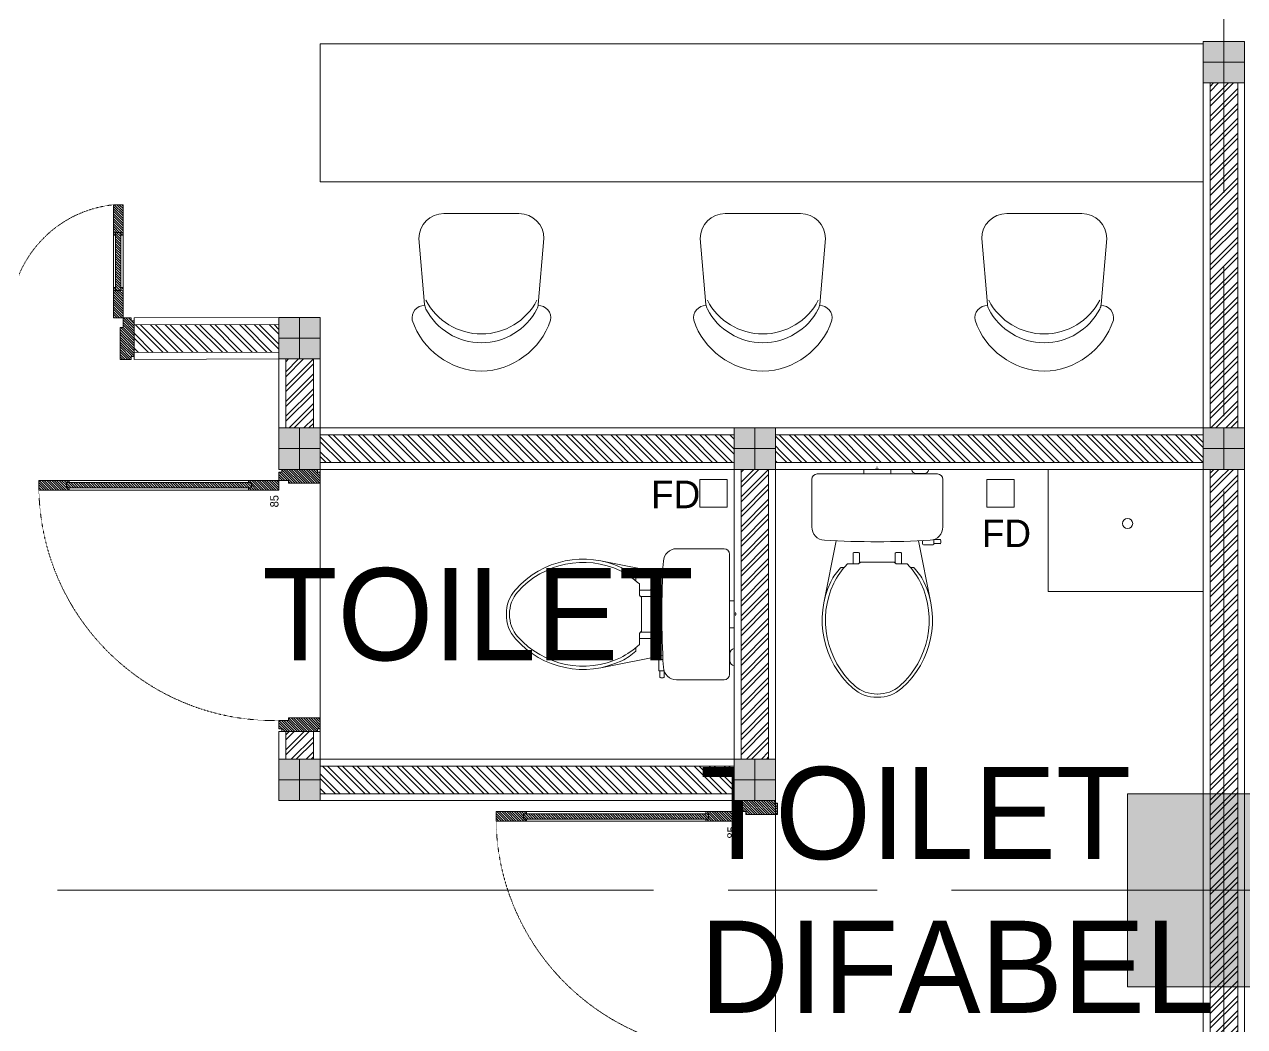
# Model space of a CAD drawing. Header units: millimetres. Extents: x -280308 to 6402717, y -14 to 2073074.
# Drawn here: x 33017 to 37439, y 742780 to 746411 of the extents above; entities that cross this region are included whole.
import ezdxf
from ezdxf.enums import TextEntityAlignment as Align

# ---------------------------------------------------------------- set-up
doc = ezdxf.new("R2010")
doc.units = ezdxf.units.MM
doc.linetypes.add('ACAD_ISO03W100', pattern=[30, 12, -18])
doc.linetypes.add('ACAD_ISO08W100', pattern=[36, 24, -3, 6, -3])
doc.layers.get('0').update_dxf_attribs({"lineweight": 0})
for name, color, linetype, lineweight in [('_Door & Window', 1, 'Continuous', 0), ('A-ALINE-1', 91, 'Continuous', 20), ('A-ALINE-3', 111, 'Continuous', 15), ('A-ALINE-6', 117, 'Continuous', 9), ('A-ANNOTATION', 144, 'Continuous', 0), ('A-Furn', 250, 'Continuous', 0), ('A-FURN-EQPM', 177, 'Continuous', 0), ('ARSIR', 251, 'Continuous', 0), ('I-FURN-EQPM', 175, 'Continuous', 0), ('Struktur', 80, 'Continuous', 20), ('Tembok', 252, 'Continuous', 13)]:
    doc.layers.add(name, color=color, linetype=linetype, lineweight=lineweight)
doc.layers.add('A-FILL-1', color=7, linetype='Continuous', lineweight=0, true_color=0x454545)
doc.layers.add('A-TEXT', color=254, linetype='Continuous')
doc.layers.add('FURNITURE', color=26, linetype='Continuous')
doc.styles.add('Annotative', font='arial.ttf', dxfattribs={"height": 1.25})
doc.styles.add('CENTURY', font='GOTHIC.TTF')
doc.styles.add('romans', font='BKANT.TTF')
doc.styles.get("Standard").update_dxf_attribs({"font": 'arial.ttf'})

# ---------------------------------------------------------------- blocks, each defined once
blk = doc.blocks.new('*U552')
at = {"layer": 'A-ANNOTATION', "linetype": 'ACAD_ISO08W100', "ltscale": 0.25}
blk.add_lwpolyline([(0, -5), (0, -90.561)], dxfattribs=at)
at = {"layer": 'A-TEXT'}
blk.add_attdef('N', text='', height=0.9, dxfattribs=at).set_placement((0, 2.75), align=Align.MIDDLE_CENTER)
blk = doc.blocks.new('*U539')
at = {"layer": 'A-ANNOTATION', "linetype": 'ACAD_ISO08W100', "ltscale": 0.25}
blk.add_lwpolyline([(0, -7.641), (0, -228.348)], dxfattribs=at)
at = {"layer": 'A-TEXT'}
blk.add_attdef('N', text='', height=0.9, dxfattribs=at).set_placement((0, 2.75), align=Align.MIDDLE_CENTER)
blk = doc.blocks.new('A$Cf37525da')
at = {"color": 124, "xscale": -360.0000000000001, "yscale": 360.0000000000001, "zscale": 360.0000000000001}
for name, p, rotation in [('*U552', (-9000, -25932.8), 180), ('*U539', (4643.8, -13700), 270)]:
    blk.add_blockref(name, p, dxfattribs=dict(at, rotation=rotation))
blk = doc.blocks.new('greg')
at = {"layer": 'I-FURN-EQPM', "ltscale": 1000}
for p, q in [((2016835.1, 1433823.2), (2017007.7, 1433823.2)), ((2016815.6, 1433803.7), (2016815.6, 1433585.7)), ((2017057.8, 1433734.4), (2017282.2, 1433779.2)), ((2017141.5, 1433693.1), (2017141.5, 1433655)), ((2017154.9, 1433716.9), (2017154.9, 1433706.2)), ((2017099.8, 1433653.7), (2017099.8, 1433670.4)), ((2017103.1, 1433673.6), (2017141.5, 1433673.6)), ((2017103.1, 1433650.5), (2017138.2, 1433650.5)), ((2017134.9, 1433645.9), (2017134.9, 1433585.7)), ((2017135.9, 1433648.3), (2017140.5, 1433652.7)), ((2016798.9, 1433634.9), (2016815.6, 1433634.9)), ((2016798.9, 1433536.4), (2016798.9, 1433634.9)), ((2016815.6, 1433367.6), (2016815.6, 1433585.7)), ((2017134.9, 1433525.4), (2017134.9, 1433585.7)), ((2016798.9, 1433536.4), (2016815.6, 1433536.4)), ((2017099.8, 1433517.6), (2017099.8, 1433501)), ((2017103.1, 1433520.9), (2017138.2, 1433520.9)), ((2017135.9, 1433523.1), (2017140.5, 1433518.7)), ((2017141.5, 1433478.2), (2017141.5, 1433516.3)), ((2017103.1, 1433497.7), (2017141.5, 1433497.7)), ((2016798.9, 1433461.8), (2016798.9, 1433398.7)), ((2016814.4, 1433443.8), (2016814.4, 1433416.7)), ((2016814.4, 1433441.1), (2016815.6, 1433441.1)), ((2017057.8, 1433436.9), (2017282.2, 1433392.2)), ((2017154.9, 1433454.4), (2017154.9, 1433465.1)), ((2016814.4, 1433419.4), (2016815.6, 1433419.4)), ((2017052.9, 1433380.3), (2017052.9, 1433358.4)), ((2017053, 1433380.4), (2017069.3, 1433380.4)), ((2017057.1, 1433421.9), (2017069.3, 1433421.9)), ((2017068.1, 1433380.4), (2017068.1, 1433358.4)), ((2017072.5, 1433418.6), (2017072.5, 1433383.6)), ((2016835.1, 1433348.2), (2017007.7, 1433348.2)), ((2017056.2, 1433355.2), (2017064.9, 1433355.2))]:
    blk.add_line(p, q, dxfattribs=at)
for centre, radius, start, end in [((2016835.1, 1433803.7), 19.4, 90, 180), ((2017007.7, 1433775.2), 48, 2.7365, 90), ((2017346.2, 1433458.4), 327.1, 41.4237, 115.367), ((2013801.1, 1433585.7), 3260.1, 356.6267, 3.3733), ((2017360.3, 1433457.1), 322.9, 117.5155, 132.4037), ((2017287.3, 1433582.7), 189.5, 115.3845, 133.926), ((2017346.2, 1433458.4), 315.4, 41.4237, 115.367), ((2017144.7, 1433693.1), 3.24, 132.4037, 180), ((2017158.1, 1433716.9), 3.24, 133.926, 180), ((2017103.1, 1433670.4), 3.24, 90, 180), ((2017103.1, 1433653.7), 3.24, 180, 270), ((2017138.2, 1433645.9), 3.24, 134.0485, 180), ((2017138.2, 1433655), 3.24, 314.0485, 0), ((2017496.1, 1433588.5), 116.9, 358.7172, 42.146), ((2017496.1, 1433588.5), 128.6, 358.7172, 42.146), ((2017496.1, 1433582.8), 116.9, 317.854, 1.2828), ((2017496.1, 1433582.8), 128.6, 317.854, 1.2828), ((2017103.1, 1433517.6), 3.24, 90, 180), ((2017138.2, 1433525.4), 3.24, 180, 225.9515), ((2017138.2, 1433516.3), 3.24, 0, 45.9515), ((2017103.1, 1433501), 3.24, 180, 270), ((2017144.7, 1433478.2), 3.24, 180, 227.5963), ((2017360.3, 1433714.3), 322.9, 227.5963, 242.4845), ((2017346.2, 1433712.9), 327.1, 244.633, 318.5763), ((2017346.2, 1433712.9), 315.4, 244.633, 318.5763), ((2016795.4, 1433443.2), 19, 1.9066, 79.3868), ((2017158.1, 1433454.4), 3.24, 180, 226.074), ((2017287.3, 1433588.6), 189.5, 226.074, 244.6155), ((2016795.4, 1433417.4), 19, 280.6132, 358.0934), ((2017007.7, 1433396.1), 48, 270, 357.2635), ((2017069.3, 1433418.6), 3.24, 0, 90), ((2017069.3, 1433383.6), 3.24, 270, 0), ((2016835.1, 1433367.6), 19.4, 180, 270), ((2017056.2, 1433358.4), 3.24, 180, 270), ((2017064.9, 1433358.4), 3.24, 270, 0)]:
    blk.add_arc(centre, radius, start, end, dxfattribs=at)
at = {"layer": 'I-FURN-EQPM', "ltscale": 1000, "style": 'romans'}
blk.add_text('+', height=19.4, dxfattribs=at).set_placement((2016786.8, 1433577.3))
blk = doc.blocks.new('A$Ccc440957')
at = {"layer": 'FURNITURE', "color": 0, "linetype": 'ByBlock', "lineweight": -2}
for p, q in [((-44.9, 189), (-243.3, 171.7)), ((30.7, 0), (30.7, 113.4)), ((30.7, 0), (30.7, -113.4)), ((-44.9, -189), (-243.3, -171.7))]:
    blk.add_line(p, q, dxfattribs=at)
for centre, radius, start, end in [((-218.8, -5.7), 226.4, 108.7288, 178.5583), ((-284.3, 171.6), 37.8, 0, 100.971), ((-44.9, 113.4), 75.6, 0, 90), ((-170.1, 0), 189, 117.5453, 180), ((-143.7, 0), 189, 117.5453, 180), ((-240, 134.1), 37.8, 94.9782, 117.5453), ((-218.8, 5.7), 226.4, 181.4417, 251.2712), ((-170.1, 0), 189, 180, 242.4547), ((-143.7, 0), 189, 180, 242.4547), ((-44.9, -113.4), 75.6, 270, 0), ((-284.3, -171.6), 37.8, 259.029, 0), ((-240, -134.1), 37.8, 242.4547, 265.0218)]:
    blk.add_arc(centre, radius, start, end, dxfattribs=at)
blk = doc.blocks.new('A$Ce288bb9c')
at = {"color": 0, "linetype": 'ByBlock', "lineweight": -2, "ltscale": 0.25}
blk.add_lwpolyline([(37500, -10558.8), (40700, -10558.8), (40700, -11058.8), (37500, -11058.8)], close=True, dxfattribs=at)
at = {"layer": 'A-FURN-EQPM', "linetype": 'ByBlock', "lineweight": -2, "ltscale": 0.25}
for points in [[(38875, -12237.1), (38875, -12137.1), (38975, -12137.1), (38975, -12237.1)], [(39915.3, -12237.1), (39915.3, -12137.1), (40015.3, -12137.1), (40015.3, -12237.1)]]:
    blk.add_lwpolyline(points, close=True, dxfattribs=at)
at = {"layer": 'I-FURN-EQPM', "linetype": 'ByBlock', "lineweight": -2}
blk.add_lwpolyline([(40138.6, -12542.1), (40700, -12542.1), (40700, -12100), (40138.6, -12100)], close=True, dxfattribs=at)
blk.add_circle((40426, -12296.1), 18.5, dxfattribs=at)
at = {"layer": 'A-Furn', "color": 0, "linetype": 'ByBlock', "lineweight": -2, "ltscale": 0.25, "xscale": -1.2, "yscale": 1.2, "zscale": 1.2, "rotation": 270}
for p in [(38083.9, -11210.2), (39103.9, -11210.2), (40123.9, -11210.2)]:
    blk.add_blockref('A$Ccc440957', p, dxfattribs=at)
at = {"layer": 'Tembok', "color": 0, "linetype": 'ByBlock', "lineweight": -2, "xscale": -1.000000000000004, "rotation": 90}
blk.add_blockref('greg', (1473104.5, 2004698.9), dxfattribs=at)
at = {"layer": 'Tembok', "color": 0, "linetype": 'ByBlock', "lineweight": -2, "xscale": -1}
blk.add_blockref('greg', (2055798.9, -1446210.7), dxfattribs=at)
blk = doc.blocks.new('A$Ccf87384a')
blk.add_wipeout([(-75, 75), (75, 75), (75, -75), (-75, -75)])
blk.add_wipeout([(-75, -75), (-75, 75), (75, 75), (75, -75)])
at = {"layer": 'A-FILL-1', "ltscale": 0.25}
h = blk.add_hatch(color=256, dxfattribs=at)
h.dxf.hatch_style = 1
h.paths.add_polyline_path([(-75, -75), (-75, 75), (75, 75), (75, -75)])
at = {"layer": 'A-ALINE-1'}
blk.add_lwpolyline([(-75, -75), (-75, 75), (75, 75), (75, -75)], close=True, dxfattribs=at)
at = {"layer": 'A-FILL-1', "ltscale": 0.25}
for p, q in [((0, 75), (0, -75)), ((-75, 0), (75, 0))]:
    blk.add_line(p, q, dxfattribs=at)
blk = doc.blocks.new('A$C6ab96ad6')
at = {"layer": 'A-Furn'}
h = blk.add_hatch(dxfattribs=at)
h.set_pattern_fill('ANSI31', color=256, scale=2, angle=540, style=0)
h.set_pattern_definition([(225, (-3598.3206, 30706.9954), (4.490128, -4.490128), [])])
h.paths.add_polyline_path([(10, 960), (10, 850), (2, 850), (2, 860), (-17, 860), (-17, 850), (-25, 850), (-25, 960)])
h = blk.add_hatch(dxfattribs=at)
h.set_pattern_fill('ANSI31', color=256, scale=2, angle=540, style=0)
h.set_pattern_definition([(225, (-3598.3206, 30816.9954), (4.490128, -4.490128), [])])
h.paths.add_polyline_path([(2, 860), (-17, 860), (-17, 250), (2, 250)])
h = blk.add_hatch(dxfattribs=at)
h.set_pattern_fill('ANSI31', color=256, scale=2, angle=540, style=0)
h.set_pattern_definition([(225, (-3198.3206, 30306.9954), (4.490128, -4.490128), [])])
h.paths.add_polyline_path([(-1210, 560), (-1210, 450), (-1202, 450), (-1202, 460), (-1183, 460), (-1183, 450), (-1175, 450), (-1175, 560)])
h = blk.add_hatch(dxfattribs=at)
h.set_pattern_fill('ANSI31', color=256, scale=2, angle=540, style=0)
h.set_pattern_definition([(225, (-3198.3206, 30816.9954), (4.490128, -4.490128), [])])
h.paths.add_polyline_path([(-1202, 460), (-1183, 460), (-1183, 250), (-1202, 250)])
h = blk.add_hatch(dxfattribs=at)
h.set_pattern_fill('ANSI31', color=256, scale=2, angle=540, style=0)
h.set_pattern_definition([(225, (-2593.7735, 30816.9954), (4.490128, -4.490128), [])])
h.paths.add_polyline_path([(-1210, 150), (-1210, 260), (-1202, 260), (-1202, 250), (-1183, 250), (-1183, 260), (-1175, 260), (-1175, 150)])
h = blk.add_hatch(dxfattribs=at)
h.set_pattern_fill('ANSI31', color=256, scale=2, angle=540, style=0)
h.set_pattern_definition([(225, (-2993.7735, 30816.9954), (4.490128, -4.490128), [])])
h.paths.add_polyline_path([(10, 150), (10, 260), (2, 260), (2, 250), (-17, 250), (-17, 260), (-25, 260), (-25, 150)])
h = blk.add_hatch(dxfattribs=at)
h.set_pattern_fill('ANSI31', color=256, scale=2, angle=540, style=0)
h.set_pattern_definition([(225, (-3898.3206, 30765.815), (4.490128, -4.490128), [])])
h.paths.add_polyline_path([(-1240, 0), (-1240, 10), (-1250, 10), (-1250, 140), (-1240, 140), (-1240, 150), (-1210, 150), (-1210, 115), (-1200, 115), (-1200, 0)])
h = blk.add_hatch(dxfattribs=at)
h.set_pattern_fill('ANSI31', color=256, scale=2, angle=540, style=0)
h.set_pattern_definition([(225, (-3598.3206, 30765.815), (4.490128, -4.490128), [])])
h.paths.add_polyline_path([(40, 0), (40, 10), (50, 10), (50, 140), (40, 140), (40, 150), (10, 150), (10, 115), (0, 115), (0, 0)])
at = {"layer": '_Door & Window'}
for points in [[(10, 960), (10, 850), (2, 850), (2, 860), (-17, 860), (-17, 850), (-25, 850), (-25, 960), (10, 960)], [(-1210, 560), (-1210, 450), (-1202, 450), (-1202, 460), (-1183, 460), (-1183, 450), (-1175, 450), (-1175, 560), (-1210, 560)], [(-1210, 150), (-1210, 260), (-1202, 260), (-1202, 250), (-1183, 250), (-1183, 260), (-1175, 260), (-1175, 150), (-1210, 150)], [(10, 150), (10, 260), (2, 260), (2, 250), (-17, 250), (-17, 260), (-25, 260), (-25, 150), (10, 150)], [(-1240, 0), (-1240, 10), (-1250, 10), (-1250, 140), (-1240, 140), (-1240, 150), (-1210, 150), (-1210, 115), (-1200, 115), (-1200, 0), (-1240, 0)], [(40, 0), (40, 10), (50, 10), (50, 140), (40, 140), (40, 150), (10, 150), (10, 115), (0, 115), (0, 0), (40, 0)]]:
    blk.add_lwpolyline(points, dxfattribs=at)
for points in [[(10, 150), (-25, 150), (-25, 960), (10, 960)], [(-1210, 150), (-1175, 150), (-1175, 560), (-1210, 560)]]:
    blk.add_lwpolyline(points, close=True, dxfattribs=at)
at = {"layer": '_Door & Window', "linetype": 'ACAD_ISO03W100', "ltscale": 0.02}
for centre, radius, start, end in [((22.2, 139.1), 822.2, 93.2889, 179.2425), ((-1218.1, 144.1), 418.1, 0.8095, 84.0847)]:
    blk.add_arc(centre, radius, start, end, dxfattribs=at)
at = {"layer": 'A-Furn'}
for points in [[(2, 860), (-17, 860), (-17, 250), (2, 250)], [(-1202, 460), (-1183, 460), (-1183, 250), (-1202, 250)]]:
    blk.add_lwpolyline(points, close=True, dxfattribs=at)
at = {"layer": 'Defpoints', "ltscale": 0.25, "insert": (-98.9, 182.1), "char_height": 30, "attachment_point": 1, "style": 'CENTURY'}
blk.add_mtext_dynamic_manual_height_columns('120', width=78.467, gutter_width=750, heights=[0], dxfattribs=at)
blk = doc.blocks.new('A$Ca4ca9c0b')
at = {"layer": 'A-Furn'}
h = blk.add_hatch(dxfattribs=at)
h.set_pattern_fill('ANSI31', color=256, scale=2, angle=540, style=0)
h.set_pattern_definition([(225, (109566.3125, -240668.4215), (4.49012806, -4.49012806), [])])
h.paths.add_polyline_path([(10, 1020), (10, 910), (2, 910), (2, 920), (-17, 920), (-17, 910), (-25, 910), (-25, 1020)])
h = blk.add_hatch(dxfattribs=at)
h.set_pattern_fill('ANSI31', color=256, scale=2, angle=540, style=0)
h.set_pattern_definition([(225, (109566.3125, -240568.4215), (4.49012806, -4.49012806), [])])
h.paths.add_polyline_path([(2, 920), (-17, 920), (-17, 250), (2, 250)])
h = blk.add_hatch(dxfattribs=at)
h.set_pattern_fill('ANSI31', color=256, scale=2, angle=540, style=0)
h.set_pattern_definition([(225, (110170.8596, -240618.4215), (4.49012806, -4.49012806), [])])
h.paths.add_polyline_path([(10, 150), (10, 260), (2, 260), (2, 250), (-17, 250), (-17, 260), (-25, 260), (-25, 150)])
h = blk.add_hatch(dxfattribs=at)
h.set_pattern_fill('ANSI31', color=256, scale=2, angle=540, style=0)
h.set_pattern_definition([(225, (109716.3125, -240669.602), (4.49012806, -4.49012806), [])])
h.paths.add_polyline_path([(-890, 0), (-890, 10), (-900, 10), (-900, 140), (-890, 140), (-890, 150), (-860, 150), (-860, 115), (-850, 115), (-850, 0)])
h = blk.add_hatch(dxfattribs=at)
h.set_pattern_fill('ANSI31', color=256, scale=2, angle=540, style=0)
h.set_pattern_definition([(225, (109566.3125, -240669.602), (4.49012806, -4.49012806), [])])
h.paths.add_polyline_path([(40, 0), (40, 10), (50, 10), (50, 140), (40, 140), (40, 150), (10, 150), (10, 115), (0, 115), (0, 0)])
at = {"layer": '_Door & Window'}
for points in [[(10, 1020), (10, 910), (2, 910), (2, 920), (-17, 920), (-17, 910), (-25, 910), (-25, 1020), (10, 1020)], [(10, 150), (10, 260), (2, 260), (2, 250), (-17, 250), (-17, 260), (-25, 260), (-25, 150), (10, 150)], [(-890, 0), (-890, 10), (-900, 10), (-900, 140), (-890, 140), (-890, 150), (-860, 150), (-860, 115), (-850, 115), (-850, 0), (-890, 0)], [(40, 0), (40, 10), (50, 10), (50, 140), (40, 140), (40, 150), (10, 150), (10, 115), (0, 115), (0, 0), (40, 0)]]:
    blk.add_lwpolyline(points, dxfattribs=at)
blk.add_lwpolyline([(10, 150), (-25, 150), (-25, 1020), (10, 1020)], close=True, dxfattribs=at)
at = {"layer": '_Door & Window', "linetype": 'ACAD_ISO03W100', "ltscale": 0.02}
blk.add_arc((-6.9, 167), 853.2, 91.2147, 181.1385, dxfattribs=at)
at = {"layer": 'A-Furn'}
blk.add_lwpolyline([(2, 920), (-17, 920), (-17, 250), (2, 250)], close=True, dxfattribs=at)
at = {"layer": 'Defpoints', "ltscale": 0.25, "insert": (-87.7, 181.6), "char_height": 30, "attachment_point": 1, "style": 'CENTURY'}
blk.add_mtext_dynamic_manual_height_columns('85', width=78.467, gutter_width=750, heights=[0], dxfattribs=at)
blk = doc.blocks.new('A$C7136d0a8')
at = {"layer": 'A-FILL-1', "ltscale": 0.25}
h = blk.add_hatch(dxfattribs=at)
h.set_pattern_fill('ANSI32', color=256, scale=4, angle=900)
h.set_pattern_definition([(225, (168445.378, -63256.886), (26.940768, -26.940768), []), (225, (168427.417, -63256.886), (26.940768, -26.940768), [])])
h.paths.add_polyline_path([(63767.2, -29783.8), (63767.2, -26232.6), (63867.2, -26232.6), (63867.2, -29783.8)])
h = blk.add_hatch(dxfattribs=at)
h.set_pattern_fill('ANSI32', color=256, scale=4, angle=990)
h.set_pattern_definition([(315, (-176874.49, -89074.28), (26.9407684, 26.9407684), []), (315, (-176874.49, -89092.24), (26.9407684, 26.9407684), [])])
h.paths.add_polyline_path([(60392.2, -27207.7), (60392.2, -27107.7), (59867.2, -27109), (59867.2, -27209)])
h = blk.add_hatch(dxfattribs=at)
h.set_pattern_fill('ANSI32', color=256, scale=4, angle=900)
h.set_pattern_definition([(225, (165095.378, -62781.9), (26.940768, -26.940768), []), (225, (165077.417, -62781.9), (26.940768, -26.940768), [])])
h.paths.add_polyline_path([(60417.2, -27482.6), (60417.2, -27232.7), (60517.2, -27232.7), (60517.2, -27482.6)])
h = blk.add_hatch(dxfattribs=at)
h.set_pattern_fill('ANSI32', color=256, scale=4, angle=900)
h.set_pattern_definition([(225, (166745.378, -63181.87), (26.940768, -26.940768), []), (225, (166727.417, -63181.87), (26.940768, -26.940768), [])])
h.paths.add_polyline_path([(62067.2, -28682.6), (62067.2, -27632.6), (62167.2, -27632.6), (62167.2, -28682.6)])
h = blk.add_hatch(dxfattribs=at)
h.set_pattern_fill('ANSI32', color=256, scale=4, angle=900)
h.set_pattern_definition([(225, (165095.378, -63181.87), (26.940768, -26.940768), []), (225, (165077.417, -63181.87), (26.940768, -26.940768), [])])
h.paths.add_polyline_path([(60417.2, -28682.6), (60417.2, -28582.6), (60517.2, -28582.6), (60517.2, -28682.6)])
h = blk.add_hatch(dxfattribs=at)
h.set_pattern_fill('ANSI32', color=256, scale=4, angle=990)
h.set_pattern_definition([(315, (-175441.125, -90674.252), (26.9407684, 26.9407684), []), (315, (-175441.125, -90692.213), (26.9407684, 26.9407684), [])])
h.paths.add_polyline_path([(62042.2, -28807.6), (62042.2, -28707.6), (60542.2, -28707.6), (60542.2, -28807.6)])
at = {"color": 1, "ltscale": 0.25}
for points in [[(63742.2, -26232.6), (63892.2, -26232.6), (63892.2, -26082.6), (63742.2, -26082.6)], [(60392.2, -27232.7), (60542.2, -27232.7), (60542.2, -27082.7), (60392.2, -27082.7)], [(60392.2, -27632.6), (60542.2, -27632.6), (60542.2, -27482.6), (60392.2, -27482.6)], [(60392.2, -28832.6), (60542.2, -28832.6), (60542.2, -28682.6), (60392.2, -28682.6)], [(62042.2, -28832.6), (62192.2, -28832.6), (62192.2, -28682.6), (62042.2, -28682.6)]]:
    blk.add_lwpolyline(points, close=True, dxfattribs=at)
at = {"layer": 'A-ALINE-3', "linetype": 'Continuous'}
for points in [[(63767.2, -29783.8), (63767.2, -26232.6), (63867.2, -26232.6), (63867.2, -29783.8)], [(60417.2, -27482.6), (60417.2, -27232.7), (60517.2, -27232.7), (60517.2, -27482.6)], [(62067.2, -28682.6), (62067.2, -27632.6), (62167.2, -27632.6), (62167.2, -28682.6)], [(60417.2, -28682.6), (60417.2, -28582.6), (60517.2, -28582.6), (60517.2, -28682.6)]]:
    blk.add_lwpolyline(points, close=True, dxfattribs=at)
for points in [[(60392.2, -27207.7), (59867.2, -27209), (59867.2, -27109), (60392.2, -27107.7)], [(62042.2, -28807.6), (60542.2, -28807.6), (60542.2, -28707.6), (62042.2, -28707.6)]]:
    blk.add_lwpolyline(points, dxfattribs=at)
at = {"layer": 'A-ALINE-6'}
for points in [[(63742.2, -29783.8), (63742.2, -26232.6), (63892.2, -26232.6), (63892.2, -29783.8)], [(60392.2, -27482.6), (60392.2, -27232.7), (60542.2, -27232.7), (60542.2, -27482.6)], [(62042.2, -28682.6), (62042.2, -27632.6), (62192.2, -27632.6), (62192.2, -28682.6)], [(62192.2, -27632.6), (63742.2, -27632.6), (63742.2, -29783.8), (62192.2, -29783.8)], [(60392.2, -28682.6), (60392.2, -28582.6), (60542.2, -28582.6), (60542.2, -28682.6)]]:
    blk.add_lwpolyline(points, close=True, dxfattribs=at)
for points in [[(60392.2, -27232.7), (59867.2, -27234), (59867.2, -27084), (60392.2, -27082.7)], [(62042.2, -28832.6), (60542.2, -28832.6), (60542.2, -28682.6), (62042.2, -28682.6)]]:
    blk.add_lwpolyline(points, dxfattribs=at)
at = {"ltscale": 0.25, "xscale": -1}
blk.add_blockref('A$C6ab96ad6', (58617.2, -27234), dxfattribs=at)
at = {"ltscale": 0.25}
for p in [(63817.2, -26157.6), (60467.2, -27157.7), (60467.2, -27557.6), (60467.2, -28757.6), (62117.2, -28757.6)]:
    blk.add_blockref('A$Ccf87384a', p, dxfattribs=at)
at = {"layer": 'A-FILL-1', "ltscale": 0.25}
h = blk.add_hatch(dxfattribs=at)
h.set_pattern_fill('ANSI32', color=256, scale=4, angle=990)
h.set_pattern_definition([(315, (96091.443, 77070.56), (26.940768, 26.940768), []), (315, (96091.443, 77052.6), (26.940768, 26.940768), [])])
h.paths.add_polyline_path([(63742.2, -27607.6), (60542.2, -27607.6), (60542.2, -27507.6), (63742.2, -27507.6)])
at = {"layer": 'A-ALINE-3', "linetype": 'Continuous'}
blk.add_lwpolyline([(63742.2, -27607.6), (60542.2, -27607.6), (60542.2, -27507.6), (63742.2, -27507.6)], close=True, dxfattribs=at)
at = {"layer": 'A-ALINE-6'}
blk.add_lwpolyline([(63742.2, -27632.6), (60542.2, -27632.6), (60542.2, -27482.6), (63742.2, -27482.6)], close=True, dxfattribs=at)
at = {"ltscale": 0.25, "rotation": 90}
for p in [(60542.2, -27682.6), (62199.1, -28882.6)]:
    blk.add_blockref('A$Ca4ca9c0b', p, dxfattribs=at)
at = {"ltscale": 0.25}
for p in [(62117.2, -27557.6), (63817.2, -27557.6)]:
    blk.add_blockref('A$Ccf87384a', p, dxfattribs=at)
at = {"layer": 'A-ALINE-6'}
blk.add_lwpolyline([(60542.2, -27632.6), (62042.2, -27632.6), (62042.2, -28682.6), (60542.2, -28682.6)], close=True, dxfattribs=at)
blk = doc.blocks.new('A$Cbf319c8c')
at = {"layer": 'ARSIR', "linetype": 'ByBlock', "lineweight": -2, "ltscale": 0.25}
h = blk.add_hatch(color=256, dxfattribs=at)
h.dxf.hatch_style = 1
h.paths.add_polyline_path([(30150, 3800), (30550, 3800), (30550, 4400), (30150, 4400)])
h.paths.add_polyline_path([(30100, 1900), (30600, 1900), (30600, 2400), (30100, 2400)])
h.paths.add_polyline_path([(44850, 1900), (45350, 1900), (45350, 2400), (44850, 2400)])
h.paths.add_polyline_path([(39100, 1900), (39600, 1900), (39600, 2400), (39100, 2400)])
h.paths.add_polyline_path([(53775, 20275), (54425, 20275), (54425, 19625), (53775, 19625)])
h.paths.add_polyline_path([(53775, 25), (54425, 25), (54425, 675), (53775, 675)])
h.paths.add_polyline_path([(49775, 20275), (50425, 20275), (50425, 19625), (49775, 19625)])
h.paths.add_polyline_path([(49775, 25), (50425, 25), (50425, 675), (49775, 675)])
h.paths.add_polyline_path([(44775, 20275), (45425, 20275), (45425, 19625), (44775, 19625)])
h.paths.add_polyline_path([(44775, 25), (45425, 25), (45425, 675), (44775, 675)])
h.paths.add_polyline_path([(39025, 20275), (39675, 20275), (39675, 19625), (39025, 19625)])
h.paths.add_polyline_path([(39025, 25), (39675, 25), (39675, 675), (39025, 675)])
h.paths.add_polyline_path([(33025, 20275), (33675, 20275), (33675, 19625), (33025, 19625)])
h.paths.add_polyline_path([(33025, 25), (33675, 25), (33675, 675), (33025, 675)])
h.paths.add_polyline_path([(27025, 20275), (27675, 20275), (27675, 19625), (27025, 19625)])
h.paths.add_polyline_path([(27025, 25), (27675, 25), (27675, 675), (27025, 675)])
h.paths.add_polyline_path([(21025, 20275), (21675, 20275), (21675, 19625), (21025, 19625)])
h.paths.add_polyline_path([(21025, 25), (21675, 25), (21675, 675), (21025, 675)])
h.paths.add_polyline_path([(15025, 20275), (15675, 20275), (15675, 19625), (15025, 19625)])
h.paths.add_polyline_path([(15025, 25), (15675, 25), (15675, 675), (15025, 675)])
h.paths.add_polyline_path([(27150, 3950), (27550, 3950), (27550, 4450), (27150, 4450)])
h.paths.add_polyline_path([(4025, 19625), (4675, 19625), (4675, 20275), (4025, 20275)])
h.paths.add_polyline_path([(9025, 19625), (9675, 19625), (9675, 20275), (9025, 20275)])
h.paths.add_polyline_path([(0, 19600), (700, 19600), (700, 20300), (0, 20300)])
h.paths.add_polyline_path([(4025, 25), (4675, 25), (4675, 675), (4025, 675)])
h.paths.add_polyline_path([(9025, 25), (9675, 25), (9675, 675), (9025, 675)])
h.paths.add_polyline_path([(0, 0), (700, 0), (700, 700), (0, 700)])
h.paths.add_polyline_path([(4025, 5925), (4675, 5925), (4675, 6575), (4025, 6575)])
h.paths.add_polyline_path([(9025, 5925), (9675, 5925), (9675, 6575), (9025, 6575)])
h.paths.add_polyline_path([(53750, 13700), (54450, 13700), (54450, 14400), (53750, 14400)])
h.paths.add_polyline_path([(53750, 5900), (54450, 5900), (54450, 6600), (53750, 6600)])
h.paths.add_polyline_path([(49750, 13700), (50450, 13700), (50450, 14400), (49750, 14400)])
h.paths.add_polyline_path([(49750, 5900), (50450, 5900), (50450, 6600), (49750, 6600)])
h.paths.add_polyline_path([(44750, 13700), (45450, 13700), (45450, 14400), (44750, 14400)])
h.paths.add_polyline_path([(44750, 5900), (45450, 5900), (45450, 6600), (44750, 6600)])
h.paths.add_polyline_path([(39000, 13700), (39700, 13700), (39700, 14400), (39000, 14400)])
h.paths.add_polyline_path([(39000, 5900), (39700, 5900), (39700, 6600), (39000, 6600)])
h.paths.add_polyline_path([(33000, 13700), (33700, 13700), (33700, 14400), (33000, 14400)])
h.paths.add_polyline_path([(33000, 5900), (33700, 5900), (33700, 6600), (33000, 6600)])
h.paths.add_polyline_path([(27000, 13700), (27700, 13700), (27700, 14400), (27000, 14400)])
h.paths.add_polyline_path([(27000, 5900), (27700, 5900), (27700, 6600), (27000, 6600)])
h.paths.add_polyline_path([(21000, 13700), (21700, 13700), (21700, 14400), (21000, 14400)])
h.paths.add_polyline_path([(21000, 5900), (21700, 5900), (21700, 6600), (21000, 6600)])
h.paths.add_polyline_path([(4000, 13700), (4700, 13700), (4700, 14400), (4000, 14400)])
h.paths.add_polyline_path([(0, 13700), (700, 13700), (700, 14400), (0, 14400)])
h.paths.add_polyline_path([(0, 5900), (700, 5900), (700, 6600), (0, 6600)])
h.paths.add_polyline_path([(9000, 13700), (9700, 13700), (9700, 14400), (9000, 14400)])
h.paths.add_polyline_path([(15000, 13700), (15700, 13700), (15700, 14400), (15000, 14400)])
h.paths.add_polyline_path([(15000, 5900), (15700, 5900), (15700, 6600), (15000, 6600)])
at = {"layer": 'Struktur', "color": 0, "linetype": 'ByBlock', "lineweight": -2, "ltscale": 0.25}
blk.add_lwpolyline([(44750, 5900), (45450, 5900), (45450, 6600), (44750, 6600)], close=True, dxfattribs=at)

msp = doc.modelspace()

# ---------------------------------------------------------------- block references
at = {"ltscale": 0.25}
msp.add_blockref('A$Cf37525da', (46364.4, 756973.7), dxfattribs=at)
at = {"layer": 'A-FURN-EQPM', "ltscale": 0.25}
msp.add_blockref('A$Ce288bb9c', (-3410.6, 756898.7), dxfattribs=at)

# ---------------------------------------------------------------- texts
at = {"layer": 'A-TEXT', "ltscale": 0.25, "attachment_point": 1, "style": 'Annotative'}
for s, width, insert, char_height in [('{\\fCentury Gothic|b0|i0|c0|p34;FD}', 2019.994, (35288.2, 744757.9), 100), ('{\\fCentury Gothic|b0|i0|c0|p34;FD}', 2019.994, (36487.1, 744616.9), 100), ('{\\fCentury Gothic|b0|i0|c0|p34;\\H1.25x;TOILET}', 3725.027, (33878.7, 744441), 267.3), ('{\\fCentury Gothic|b0|i0|c0|p34;\\H1.25x;TOILET\\PDIFABEL}', 3725.027, (35464.8, 743720.6), 267.3)]:
    msp.add_mtext_dynamic_manual_height_columns(s, width=width, gutter_width=1670.6, heights=[0], dxfattribs=dict(at, insert=insert, char_height=char_height))

# ---------------------------------------------------------------- next in the draw order: block references
at = {"ltscale": 0.25}
msp.add_blockref('A$C7136d0a8', (-26452.8, 772431.3), dxfattribs=at)

# ---------------------------------------------------------------- next in the draw order: block references
msp.add_blockref('A$Cbf319c8c', (-7735.6, 737023.7), dxfattribs=at)

doc.saveas('drawing.dxf')
